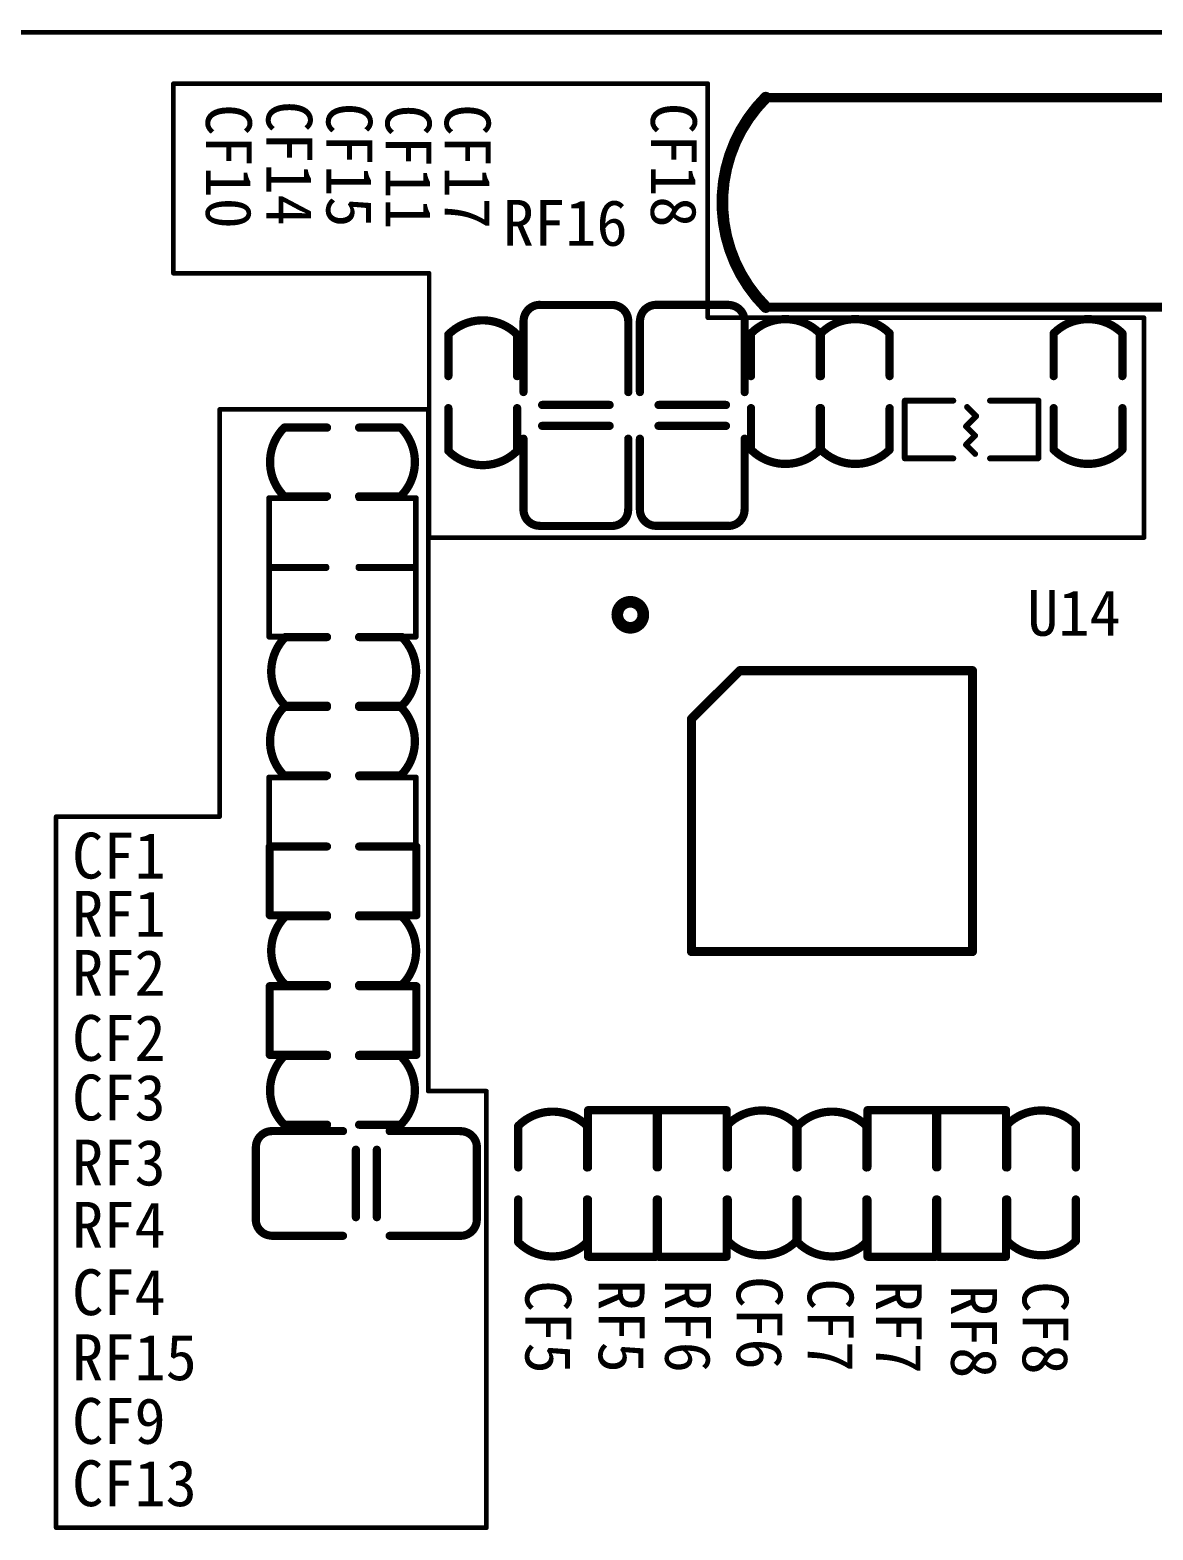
# Model space of a CAD drawing. Extents: x 695 to 1054, y 394 to 590.
# Drawn here: x 896.79 to 921.29, y 457.83 to 490.57 of the extents above; entities that cross this region are included whole.
import ezdxf

# ---------------------------------------------------------------- set-up
doc = ezdxf.new("R2010")
doc.units = 0
doc.header["$MEASUREMENT"] = 0
doc.layers.get('0').update_dxf_attribs({"linetype": 'CONTINUOUS'})
doc.layers.add('BOTTOMOVERLAY', color=7, linetype='CONTINUOUS')
doc.layers.add('KEEPOUTLAYER', color=6, linetype='CONTINUOUS')
doc.styles.get("Standard").update_dxf_attribs({"font": ''})
doc.styles.get('Standard').set_extended_font_data('SimSun')

# ---------------------------------------------------------------- blocks, each defined once
blk = doc.blocks.new('0603C_B_143')
at = {"layer": 'BOTTOMOVERLAY', "const_width": 0.18}
for points in [[(-0.75, 1.257, -0.414214), (0.75, 1.257)], [(0.75, -1.283, -0.414214), (-0.75, -1.283)]]:
    blk.add_lwpolyline(points, format="xyb", dxfattribs=at)
for points in [[(-0.75, 1.257), (-0.75, 0.35)], [(0.75, 1.257), (0.75, 0.35)], [(-0.75, -0.35), (-0.75, -1.283)], [(0.75, -0.35), (0.75, -1.283)]]:
    blk.add_lwpolyline(points, dxfattribs=at)
at = {"layer": 'BOTTOMOVERLAY', "const_width": 0.09}
for points in [[(-0.795, 1.257, 1), (-0.705, 1.257, 1)], [(-0.795, 1.257, 1), (-0.705, 1.257, 1)], [(0.705, 1.257, 1), (0.795, 1.257, 1)], [(0.705, 1.257, 1), (0.795, 1.257, 1)], [(-0.795, 0.35, 1), (-0.705, 0.35, 1)], [(0.705, 0.35, 1), (0.795, 0.35, 1)], [(-0.795, -0.35, 1), (-0.705, -0.35, 1)], [(0.705, -0.35, 1), (0.795, -0.35, 1)], [(-0.795, -1.283, 1), (-0.705, -1.283, 1)], [(-0.795, -1.283, 1), (-0.705, -1.283, 1)], [(0.705, -1.283, 1), (0.795, -1.283, 1)], [(0.705, -1.283, 1), (0.795, -1.283, 1)]]:
    blk.add_lwpolyline(points, format="xyb", close=True, dxfattribs=at)
blk = doc.blocks.new('0603C_B_144')
at = {"layer": 'BOTTOMOVERLAY', "const_width": 0.18}
for points in [[(-0.75, 1.257, -0.414214), (0.75, 1.257)], [(0.75, -1.283, -0.414214), (-0.75, -1.283)]]:
    blk.add_lwpolyline(points, format="xyb", dxfattribs=at)
for points in [[(-0.75, 0.35), (-0.75, 1.257)], [(0.75, 0.35), (0.75, 1.257)], [(-0.75, -1.283), (-0.75, -0.35)], [(0.75, -1.283), (0.75, -0.35)]]:
    blk.add_lwpolyline(points, dxfattribs=at)
at = {"layer": 'BOTTOMOVERLAY', "const_width": 0.09}
for points in [[(-0.795, 1.257, 1), (-0.705, 1.257, 1)], [(-0.795, 1.257, 1), (-0.705, 1.257, 1)], [(0.705, 1.257, 1), (0.795, 1.257, 1)], [(0.705, 1.257, 1), (0.795, 1.257, 1)], [(-0.795, 0.35, 1), (-0.705, 0.35, 1)], [(0.705, 0.35, 1), (0.795, 0.35, 1)], [(-0.795, -0.35, 1), (-0.705, -0.35, 1)], [(0.705, -0.35, 1), (0.795, -0.35, 1)], [(-0.795, -1.283, 1), (-0.705, -1.283, 1)], [(-0.795, -1.283, 1), (-0.705, -1.283, 1)], [(0.705, -1.283, 1), (0.795, -1.283, 1)], [(0.705, -1.283, 1), (0.795, -1.283, 1)]]:
    blk.add_lwpolyline(points, format="xyb", close=True, dxfattribs=at)
blk = doc.blocks.new('0603C_B_145')
at = {"layer": 'BOTTOMOVERLAY', "const_width": 0.18}
for points in [[(-0.75, 1.257, -0.414214), (0.75, 1.257)], [(0.75, -1.283, -0.414214), (-0.75, -1.283)]]:
    blk.add_lwpolyline(points, format="xyb", dxfattribs=at)
for points in [[(-0.75, 1.257), (-0.75, 0.35)], [(0.75, 1.257), (0.75, 0.35)], [(-0.75, -0.35), (-0.75, -1.283)], [(0.75, -0.35), (0.75, -1.283)]]:
    blk.add_lwpolyline(points, dxfattribs=at)
at = {"layer": 'BOTTOMOVERLAY', "const_width": 0.09}
for points in [[(-0.795, 1.257, 1), (-0.705, 1.257, 1)], [(-0.795, 1.257, 1), (-0.705, 1.257, 1)], [(0.705, 1.257, 1), (0.795, 1.257, 1)], [(0.705, 1.257, 1), (0.795, 1.257, 1)], [(-0.795, 0.35, 1), (-0.705, 0.35, 1)], [(0.705, 0.35, 1), (0.795, 0.35, 1)], [(-0.795, -0.35, 1), (-0.705, -0.35, 1)], [(0.705, -0.35, 1), (0.795, -0.35, 1)], [(-0.795, -1.283, 1), (-0.705, -1.283, 1)], [(-0.795, -1.283, 1), (-0.705, -1.283, 1)], [(0.705, -1.283, 1), (0.795, -1.283, 1)], [(0.705, -1.283, 1), (0.795, -1.283, 1)]]:
    blk.add_lwpolyline(points, format="xyb", close=True, dxfattribs=at)
blk = doc.blocks.new('0603C_B_146')
at = {"layer": 'BOTTOMOVERLAY', "const_width": 0.18}
for points in [[(-0.75, 1.257, -0.414214), (0.75, 1.257)], [(0.75, -1.283, -0.414214), (-0.75, -1.283)]]:
    blk.add_lwpolyline(points, format="xyb", dxfattribs=at)
for points in [[(-0.75, 0.35), (-0.75, 1.257)], [(0.75, 0.35), (0.75, 1.257)], [(-0.75, -1.283), (-0.75, -0.35)], [(0.75, -1.283), (0.75, -0.35)]]:
    blk.add_lwpolyline(points, dxfattribs=at)
at = {"layer": 'BOTTOMOVERLAY', "const_width": 0.09}
for points in [[(-0.795, 1.257, 1), (-0.705, 1.257, 1)], [(-0.795, 1.257, 1), (-0.705, 1.257, 1)], [(0.705, 1.257, 1), (0.795, 1.257, 1)], [(0.705, 1.257, 1), (0.795, 1.257, 1)], [(-0.795, 0.35, 1), (-0.705, 0.35, 1)], [(0.705, 0.35, 1), (0.795, 0.35, 1)], [(-0.795, -0.35, 1), (-0.705, -0.35, 1)], [(0.705, -0.35, 1), (0.795, -0.35, 1)], [(-0.795, -1.283, 1), (-0.705, -1.283, 1)], [(-0.795, -1.283, 1), (-0.705, -1.283, 1)], [(0.705, -1.283, 1), (0.795, -1.283, 1)], [(0.705, -1.283, 1), (0.795, -1.283, 1)]]:
    blk.add_lwpolyline(points, format="xyb", close=True, dxfattribs=at)
blk = doc.blocks.new('0603C_B_147')
at = {"layer": 'BOTTOMOVERLAY', "const_width": 0.18}
for points in [[(-0.75, 1.257, -0.414214), (0.75, 1.257)], [(0.75, -1.283, -0.414214), (-0.75, -1.283)]]:
    blk.add_lwpolyline(points, format="xyb", dxfattribs=at)
for points in [[(-0.75, 0.35), (-0.75, 1.257)], [(0.75, 0.35), (0.75, 1.257)], [(-0.75, -1.283), (-0.75, -0.35)], [(0.75, -1.283), (0.75, -0.35)]]:
    blk.add_lwpolyline(points, dxfattribs=at)
at = {"layer": 'BOTTOMOVERLAY', "const_width": 0.09}
for points in [[(-0.795, 1.257, 1), (-0.705, 1.257, 1)], [(-0.795, 1.257, 1), (-0.705, 1.257, 1)], [(0.705, 1.257, 1), (0.795, 1.257, 1)], [(0.705, 1.257, 1), (0.795, 1.257, 1)], [(-0.795, 0.35, 1), (-0.705, 0.35, 1)], [(0.705, 0.35, 1), (0.795, 0.35, 1)], [(-0.795, -0.35, 1), (-0.705, -0.35, 1)], [(0.705, -0.35, 1), (0.795, -0.35, 1)], [(-0.795, -1.283, 1), (-0.705, -1.283, 1)], [(-0.795, -1.283, 1), (-0.705, -1.283, 1)], [(0.705, -1.283, 1), (0.795, -1.283, 1)], [(0.705, -1.283, 1), (0.795, -1.283, 1)]]:
    blk.add_lwpolyline(points, format="xyb", close=True, dxfattribs=at)
blk = doc.blocks.new('0603C_B_148')
at = {"layer": 'BOTTOMOVERLAY', "const_width": 0.18}
for points in [[(-0.75, 1.257, -0.414214), (0.75, 1.257)], [(0.75, -1.283, -0.414214), (-0.75, -1.283)]]:
    blk.add_lwpolyline(points, format="xyb", dxfattribs=at)
for points in [[(-0.75, 1.257), (-0.75, 0.35)], [(0.75, 1.257), (0.75, 0.35)], [(-0.75, -0.35), (-0.75, -1.283)], [(0.75, -0.35), (0.75, -1.283)]]:
    blk.add_lwpolyline(points, dxfattribs=at)
at = {"layer": 'BOTTOMOVERLAY', "const_width": 0.09}
for points in [[(-0.795, 1.257, 1), (-0.705, 1.257, 1)], [(-0.795, 1.257, 1), (-0.705, 1.257, 1)], [(0.705, 1.257, 1), (0.795, 1.257, 1)], [(0.705, 1.257, 1), (0.795, 1.257, 1)], [(-0.795, 0.35, 1), (-0.705, 0.35, 1)], [(0.705, 0.35, 1), (0.795, 0.35, 1)], [(-0.795, -0.35, 1), (-0.705, -0.35, 1)], [(0.705, -0.35, 1), (0.795, -0.35, 1)], [(-0.795, -1.283, 1), (-0.705, -1.283, 1)], [(-0.795, -1.283, 1), (-0.705, -1.283, 1)], [(0.705, -1.283, 1), (0.795, -1.283, 1)], [(0.705, -1.283, 1), (0.795, -1.283, 1)]]:
    blk.add_lwpolyline(points, format="xyb", close=True, dxfattribs=at)
blk = doc.blocks.new('0603C_B_149')
at = {"layer": 'BOTTOMOVERLAY', "const_width": 0.18}
for points in [[(-0.75, 1.257, -0.414214), (0.75, 1.257)], [(0.75, -1.283, -0.414214), (-0.75, -1.283)]]:
    blk.add_lwpolyline(points, format="xyb", dxfattribs=at)
for points in [[(-0.75, 0.35), (-0.75, 1.257)], [(0.75, 0.35), (0.75, 1.257)], [(-0.75, -1.283), (-0.75, -0.35)], [(0.75, -1.283), (0.75, -0.35)]]:
    blk.add_lwpolyline(points, dxfattribs=at)
at = {"layer": 'BOTTOMOVERLAY', "const_width": 0.09}
for points in [[(-0.795, 1.257, 1), (-0.705, 1.257, 1)], [(-0.795, 1.257, 1), (-0.705, 1.257, 1)], [(0.705, 1.257, 1), (0.795, 1.257, 1)], [(0.705, 1.257, 1), (0.795, 1.257, 1)], [(-0.795, 0.35, 1), (-0.705, 0.35, 1)], [(0.705, 0.35, 1), (0.795, 0.35, 1)], [(-0.795, -0.35, 1), (-0.705, -0.35, 1)], [(0.705, -0.35, 1), (0.795, -0.35, 1)], [(-0.795, -1.283, 1), (-0.705, -1.283, 1)], [(-0.795, -1.283, 1), (-0.705, -1.283, 1)], [(0.705, -1.283, 1), (0.795, -1.283, 1)], [(0.705, -1.283, 1), (0.795, -1.283, 1)]]:
    blk.add_lwpolyline(points, format="xyb", close=True, dxfattribs=at)
blk = doc.blocks.new('0603C_B_150')
at = {"layer": 'BOTTOMOVERLAY', "const_width": 0.18}
for points in [[(-0.75, 1.257, -0.414214), (0.75, 1.257)], [(0.75, -1.283, -0.414214), (-0.75, -1.283)]]:
    blk.add_lwpolyline(points, format="xyb", dxfattribs=at)
for points in [[(-0.75, 1.257), (-0.75, 0.35)], [(0.75, 1.257), (0.75, 0.35)], [(-0.75, -0.35), (-0.75, -1.283)], [(0.75, -0.35), (0.75, -1.283)]]:
    blk.add_lwpolyline(points, dxfattribs=at)
at = {"layer": 'BOTTOMOVERLAY', "const_width": 0.09}
for points in [[(-0.795, 1.257, 1), (-0.705, 1.257, 1)], [(-0.795, 1.257, 1), (-0.705, 1.257, 1)], [(0.705, 1.257, 1), (0.795, 1.257, 1)], [(0.705, 1.257, 1), (0.795, 1.257, 1)], [(-0.795, 0.35, 1), (-0.705, 0.35, 1)], [(0.705, 0.35, 1), (0.795, 0.35, 1)], [(-0.795, -0.35, 1), (-0.705, -0.35, 1)], [(0.705, -0.35, 1), (0.795, -0.35, 1)], [(-0.795, -1.283, 1), (-0.705, -1.283, 1)], [(-0.795, -1.283, 1), (-0.705, -1.283, 1)], [(0.705, -1.283, 1), (0.795, -1.283, 1)], [(0.705, -1.283, 1), (0.795, -1.283, 1)]]:
    blk.add_lwpolyline(points, format="xyb", close=True, dxfattribs=at)
blk = doc.blocks.new('0603C_B_151')
at = {"layer": 'BOTTOMOVERLAY', "const_width": 0.18}
for points in [[(-0.75, 1.257, -0.414214), (0.75, 1.257)], [(0.75, -1.283, -0.414214), (-0.75, -1.283)]]:
    blk.add_lwpolyline(points, format="xyb", dxfattribs=at)
for points in [[(-0.75, 1.257), (-0.75, 0.35)], [(0.75, 1.257), (0.75, 0.35)], [(-0.75, -0.35), (-0.75, -1.283)], [(0.75, -0.35), (0.75, -1.283)]]:
    blk.add_lwpolyline(points, dxfattribs=at)
at = {"layer": 'BOTTOMOVERLAY', "const_width": 0.09}
for points in [[(-0.795, 1.257, 1), (-0.705, 1.257, 1)], [(-0.795, 1.257, 1), (-0.705, 1.257, 1)], [(0.705, 1.257, 1), (0.795, 1.257, 1)], [(0.705, 1.257, 1), (0.795, 1.257, 1)], [(-0.795, 0.35, 1), (-0.705, 0.35, 1)], [(0.705, 0.35, 1), (0.795, 0.35, 1)], [(-0.795, -0.35, 1), (-0.705, -0.35, 1)], [(0.705, -0.35, 1), (0.795, -0.35, 1)], [(-0.795, -1.283, 1), (-0.705, -1.283, 1)], [(-0.795, -1.283, 1), (-0.705, -1.283, 1)], [(0.705, -1.283, 1), (0.795, -1.283, 1)], [(0.705, -1.283, 1), (0.795, -1.283, 1)]]:
    blk.add_lwpolyline(points, format="xyb", close=True, dxfattribs=at)
blk = doc.blocks.new('0603C_B_152')
at = {"layer": 'BOTTOMOVERLAY', "const_width": 0.18}
for points in [[(-0.75, 1.257, -0.414214), (0.75, 1.257)], [(0.75, -1.283, -0.414214), (-0.75, -1.283)]]:
    blk.add_lwpolyline(points, format="xyb", dxfattribs=at)
for points in [[(-0.75, 0.35), (-0.75, 1.257)], [(0.75, 0.35), (0.75, 1.257)], [(-0.75, -1.283), (-0.75, -0.35)], [(0.75, -1.283), (0.75, -0.35)]]:
    blk.add_lwpolyline(points, dxfattribs=at)
at = {"layer": 'BOTTOMOVERLAY', "const_width": 0.09}
for points in [[(-0.795, 1.257, 1), (-0.705, 1.257, 1)], [(-0.795, 1.257, 1), (-0.705, 1.257, 1)], [(0.705, 1.257, 1), (0.795, 1.257, 1)], [(0.705, 1.257, 1), (0.795, 1.257, 1)], [(-0.795, 0.35, 1), (-0.705, 0.35, 1)], [(0.705, 0.35, 1), (0.795, 0.35, 1)], [(-0.795, -0.35, 1), (-0.705, -0.35, 1)], [(0.705, -0.35, 1), (0.795, -0.35, 1)], [(-0.795, -1.283, 1), (-0.705, -1.283, 1)], [(-0.795, -1.283, 1), (-0.705, -1.283, 1)], [(0.705, -1.283, 1), (0.795, -1.283, 1)], [(0.705, -1.283, 1), (0.795, -1.283, 1)]]:
    blk.add_lwpolyline(points, format="xyb", close=True, dxfattribs=at)
blk = doc.blocks.new('0603C_B_153')
at = {"layer": 'BOTTOMOVERLAY', "const_width": 0.18}
for points in [[(-0.75, 1.257, -0.414214), (0.75, 1.257)], [(0.75, -1.283, -0.414214), (-0.75, -1.283)]]:
    blk.add_lwpolyline(points, format="xyb", dxfattribs=at)
for points in [[(-0.75, 1.257), (-0.75, 0.35)], [(0.75, 1.257), (0.75, 0.35)], [(-0.75, -0.35), (-0.75, -1.283)], [(0.75, -0.35), (0.75, -1.283)]]:
    blk.add_lwpolyline(points, dxfattribs=at)
at = {"layer": 'BOTTOMOVERLAY', "const_width": 0.09}
for points in [[(-0.795, 1.257, 1), (-0.705, 1.257, 1)], [(-0.795, 1.257, 1), (-0.705, 1.257, 1)], [(0.705, 1.257, 1), (0.795, 1.257, 1)], [(0.705, 1.257, 1), (0.795, 1.257, 1)], [(-0.795, 0.35, 1), (-0.705, 0.35, 1)], [(0.705, 0.35, 1), (0.795, 0.35, 1)], [(-0.795, -0.35, 1), (-0.705, -0.35, 1)], [(0.705, -0.35, 1), (0.795, -0.35, 1)], [(-0.795, -1.283, 1), (-0.705, -1.283, 1)], [(-0.795, -1.283, 1), (-0.705, -1.283, 1)], [(0.705, -1.283, 1), (0.795, -1.283, 1)], [(0.705, -1.283, 1), (0.795, -1.283, 1)]]:
    blk.add_lwpolyline(points, format="xyb", close=True, dxfattribs=at)
blk = doc.blocks.new('0805C_B_155')
at = {"layer": 'BOTTOMOVERLAY', "const_width": 0.178}
for points in [[(-2.413, 0.787, -0.414214), (-2.06, 1.14)], [(2.057, 1.143, -0.414214), (2.41, 0.79)], [(-2.057, -1.143, -0.414214), (-2.41, -0.79)], [(2.413, -0.787, -0.414214), (2.06, -1.14)]]:
    blk.add_lwpolyline(points, format="xyb", dxfattribs=at)
for points in [[(-2.06, 1.143), (-0.508, 1.143)], [(0.508, 1.143), (2.057, 1.143)], [(-2.41, -0.79), (-2.41, 0.785)], [(-0.229, -0.737), (-0.229, 0.737)], [(0.229, -0.737), (0.229, 0.737)], [(2.413, -0.787), (2.413, 0.787)], [(-2.057, -1.143), (-0.508, -1.143)], [(0.508, -1.143), (2.06, -1.143)]]:
    blk.add_lwpolyline(points, dxfattribs=at)
at = {"layer": 'BOTTOMOVERLAY', "const_width": 0.0889}
for points in [[(-2.105, 1.143, 1), (-2.016, 1.143, 1)], [(-2.105, 1.14, 1), (-2.016, 1.14, 1)], [(-0.552, 1.143, 1), (-0.464, 1.143, 1)], [(0.464, 1.143, 1), (0.552, 1.143, 1)], [(2.013, 1.143, 1), (2.102, 1.143, 1)], [(2.013, 1.143, 1), (2.102, 1.143, 1)], [(-2.457, 0.787, 1), (-2.369, 0.787, 1)], [(-2.455, 0.785, 1), (-2.366, 0.785, 1)], [(-0.273, 0.737, 1), (-0.184, 0.737, 1)], [(0.184, 0.737, 1), (0.273, 0.737, 1)], [(2.366, 0.79, 1), (2.455, 0.79, 1)], [(2.369, 0.787, 1), (2.457, 0.787, 1)], [(-0.273, -0.737, 1), (-0.184, -0.737, 1)], [(0.184, -0.737, 1), (0.273, -0.737, 1)], [(-2.455, -0.79, 1), (-2.366, -0.79, 1)], [(-2.455, -0.79, 1), (-2.366, -0.79, 1)], [(2.369, -0.787, 1), (2.457, -0.787, 1)], [(2.369, -0.787, 1), (2.457, -0.787, 1)], [(-2.102, -1.143, 1), (-2.013, -1.143, 1)], [(-2.102, -1.143, 1), (-2.013, -1.143, 1)], [(-0.552, -1.143, 1), (-0.464, -1.143, 1)], [(0.464, -1.143, 1), (0.552, -1.143, 1)], [(2.016, -1.14, 1), (2.105, -1.14, 1)], [(2.016, -1.143, 1), (2.105, -1.143, 1)]]:
    blk.add_lwpolyline(points, format="xyb", close=True, dxfattribs=at)
blk = doc.blocks.new('0805C_B_156')
at = {"layer": 'BOTTOMOVERLAY', "const_width": 0.178}
for points in [[(-2.413, 0.787, -0.414214), (-2.06, 1.14)], [(2.057, 1.143, -0.414214), (2.41, 0.79)], [(-2.057, -1.143, -0.414214), (-2.41, -0.79)], [(2.413, -0.787, -0.414214), (2.06, -1.14)]]:
    blk.add_lwpolyline(points, format="xyb", dxfattribs=at)
for points in [[(-0.508, 1.143), (-2.06, 1.143)], [(2.057, 1.143), (0.508, 1.143)], [(-2.41, -0.79), (-2.41, 0.785)], [(-0.229, -0.737), (-0.229, 0.737)], [(0.229, -0.737), (0.229, 0.737)], [(2.413, -0.787), (2.413, 0.787)], [(-0.508, -1.143), (-2.057, -1.143)], [(2.06, -1.143), (0.508, -1.143)]]:
    blk.add_lwpolyline(points, dxfattribs=at)
at = {"layer": 'BOTTOMOVERLAY', "const_width": 0.0889}
for points in [[(-2.105, 1.143, 1), (-2.016, 1.143, 1)], [(-2.105, 1.14, 1), (-2.016, 1.14, 1)], [(-0.552, 1.143, 1), (-0.464, 1.143, 1)], [(0.464, 1.143, 1), (0.552, 1.143, 1)], [(2.013, 1.143, 1), (2.102, 1.143, 1)], [(2.013, 1.143, 1), (2.102, 1.143, 1)], [(-2.457, 0.787, 1), (-2.369, 0.787, 1)], [(-2.455, 0.785, 1), (-2.366, 0.785, 1)], [(-0.273, 0.737, 1), (-0.184, 0.737, 1)], [(0.184, 0.737, 1), (0.273, 0.737, 1)], [(2.366, 0.79, 1), (2.455, 0.79, 1)], [(2.369, 0.787, 1), (2.457, 0.787, 1)], [(-0.273, -0.737, 1), (-0.184, -0.737, 1)], [(0.184, -0.737, 1), (0.273, -0.737, 1)], [(-2.455, -0.79, 1), (-2.366, -0.79, 1)], [(-2.455, -0.79, 1), (-2.366, -0.79, 1)], [(2.369, -0.787, 1), (2.457, -0.787, 1)], [(2.369, -0.787, 1), (2.457, -0.787, 1)], [(-2.102, -1.143, 1), (-2.013, -1.143, 1)], [(-2.102, -1.143, 1), (-2.013, -1.143, 1)], [(-0.552, -1.143, 1), (-0.464, -1.143, 1)], [(0.464, -1.143, 1), (0.552, -1.143, 1)], [(2.016, -1.14, 1), (2.105, -1.14, 1)], [(2.016, -1.143, 1), (2.105, -1.143, 1)]]:
    blk.add_lwpolyline(points, format="xyb", close=True, dxfattribs=at)
blk = doc.blocks.new('0805C_B_157')
at = {"layer": 'BOTTOMOVERLAY', "const_width": 0.178}
for points in [[(-2.413, 0.787, -0.414214), (-2.06, 1.14)], [(2.057, 1.143, -0.414214), (2.41, 0.79)], [(-2.057, -1.143, -0.414214), (-2.41, -0.79)], [(2.413, -0.787, -0.414214), (2.06, -1.14)]]:
    blk.add_lwpolyline(points, format="xyb", dxfattribs=at)
for points in [[(-2.06, 1.143), (-0.508, 1.143)], [(0.508, 1.143), (2.057, 1.143)], [(-2.41, 0.785), (-2.41, -0.79)], [(-0.229, 0.737), (-0.229, -0.737)], [(0.229, 0.737), (0.229, -0.737)], [(2.413, 0.787), (2.413, -0.787)], [(-2.057, -1.143), (-0.508, -1.143)], [(0.508, -1.143), (2.06, -1.143)]]:
    blk.add_lwpolyline(points, dxfattribs=at)
at = {"layer": 'BOTTOMOVERLAY', "const_width": 0.0889}
for points in [[(-2.105, 1.143, 1), (-2.016, 1.143, 1)], [(-2.105, 1.14, 1), (-2.016, 1.14, 1)], [(-0.552, 1.143, 1), (-0.464, 1.143, 1)], [(0.464, 1.143, 1), (0.552, 1.143, 1)], [(2.013, 1.143, 1), (2.102, 1.143, 1)], [(2.013, 1.143, 1), (2.102, 1.143, 1)], [(-2.457, 0.787, 1), (-2.369, 0.787, 1)], [(-2.455, 0.785, 1), (-2.366, 0.785, 1)], [(-0.273, 0.737, 1), (-0.184, 0.737, 1)], [(0.184, 0.737, 1), (0.273, 0.737, 1)], [(2.366, 0.79, 1), (2.455, 0.79, 1)], [(2.369, 0.787, 1), (2.457, 0.787, 1)], [(-0.273, -0.737, 1), (-0.184, -0.737, 1)], [(0.184, -0.737, 1), (0.273, -0.737, 1)], [(-2.455, -0.79, 1), (-2.366, -0.79, 1)], [(-2.455, -0.79, 1), (-2.366, -0.79, 1)], [(2.369, -0.787, 1), (2.457, -0.787, 1)], [(2.369, -0.787, 1), (2.457, -0.787, 1)], [(-2.102, -1.143, 1), (-2.013, -1.143, 1)], [(-2.102, -1.143, 1), (-2.013, -1.143, 1)], [(-0.552, -1.143, 1), (-0.464, -1.143, 1)], [(0.464, -1.143, 1), (0.552, -1.143, 1)], [(2.016, -1.14, 1), (2.105, -1.14, 1)], [(2.016, -1.143, 1), (2.105, -1.143, 1)]]:
    blk.add_lwpolyline(points, format="xyb", close=True, dxfattribs=at)
blk = doc.blocks.new('0603C_B_159')
at = {"layer": 'BOTTOMOVERLAY', "const_width": 0.18}
for points in [[(-0.75, 1.257, -0.414214), (0.75, 1.257)], [(0.75, -1.283, -0.414214), (-0.75, -1.283)]]:
    blk.add_lwpolyline(points, format="xyb", dxfattribs=at)
for points in [[(-0.75, 1.257), (-0.75, 0.35)], [(0.75, 1.257), (0.75, 0.35)], [(-0.75, -0.35), (-0.75, -1.283)], [(0.75, -0.35), (0.75, -1.283)]]:
    blk.add_lwpolyline(points, dxfattribs=at)
at = {"layer": 'BOTTOMOVERLAY', "const_width": 0.09}
for points in [[(-0.795, 1.257, 1), (-0.705, 1.257, 1)], [(-0.795, 1.257, 1), (-0.705, 1.257, 1)], [(0.705, 1.257, 1), (0.795, 1.257, 1)], [(0.705, 1.257, 1), (0.795, 1.257, 1)], [(-0.795, 0.35, 1), (-0.705, 0.35, 1)], [(0.705, 0.35, 1), (0.795, 0.35, 1)], [(-0.795, -0.35, 1), (-0.705, -0.35, 1)], [(0.705, -0.35, 1), (0.795, -0.35, 1)], [(-0.795, -1.283, 1), (-0.705, -1.283, 1)], [(-0.795, -1.283, 1), (-0.705, -1.283, 1)], [(0.705, -1.283, 1), (0.795, -1.283, 1)], [(0.705, -1.283, 1), (0.795, -1.283, 1)]]:
    blk.add_lwpolyline(points, format="xyb", close=True, dxfattribs=at)
blk = doc.blocks.new('0603C_B_160')
at = {"layer": 'BOTTOMOVERLAY', "const_width": 0.18}
for points in [[(-0.75, 1.257, -0.414214), (0.75, 1.257)], [(0.75, -1.283, -0.414214), (-0.75, -1.283)]]:
    blk.add_lwpolyline(points, format="xyb", dxfattribs=at)
for points in [[(-0.75, 1.257), (-0.75, 0.35)], [(0.75, 1.257), (0.75, 0.35)], [(-0.75, -0.35), (-0.75, -1.283)], [(0.75, -0.35), (0.75, -1.283)]]:
    blk.add_lwpolyline(points, dxfattribs=at)
at = {"layer": 'BOTTOMOVERLAY', "const_width": 0.09}
for points in [[(-0.795, 1.257, 1), (-0.705, 1.257, 1)], [(-0.795, 1.257, 1), (-0.705, 1.257, 1)], [(0.705, 1.257, 1), (0.795, 1.257, 1)], [(0.705, 1.257, 1), (0.795, 1.257, 1)], [(-0.795, 0.35, 1), (-0.705, 0.35, 1)], [(0.705, 0.35, 1), (0.795, 0.35, 1)], [(-0.795, -0.35, 1), (-0.705, -0.35, 1)], [(0.705, -0.35, 1), (0.795, -0.35, 1)], [(-0.795, -1.283, 1), (-0.705, -1.283, 1)], [(-0.795, -1.283, 1), (-0.705, -1.283, 1)], [(0.705, -1.283, 1), (0.795, -1.283, 1)], [(0.705, -1.283, 1), (0.795, -1.283, 1)]]:
    blk.add_lwpolyline(points, format="xyb", close=True, dxfattribs=at)
blk = doc.blocks.new('0603_B_206')
at = {"layer": 'BOTTOMOVERLAY', "const_width": 0.127}
for points in [[(-0.363, 0.766), (-1.613, 0.766)], [(-1.613, -0.734), (-1.613, 0.766)], [(1.587, 0.766), (0.337, 0.766)], [(1.587, -0.734), (1.587, 0.766)], [(-0.363, -0.734), (-1.613, -0.734)], [(1.587, -0.734), (0.337, -0.734)]]:
    blk.add_lwpolyline(points, dxfattribs=at)
at = {"layer": 'BOTTOMOVERLAY', "const_width": 0.0635}
for points in [[(-1.645, 0.766, 1), (-1.581, 0.766, 1)], [(-1.645, 0.766, 1), (-1.581, 0.766, 1)], [(-0.394, 0.766, 1), (-0.331, 0.766, 1)], [(0.305, 0.766, 1), (0.369, 0.766, 1)], [(1.556, 0.766, 1), (1.619, 0.766, 1)], [(1.556, 0.766, 1), (1.619, 0.766, 1)], [(-1.645, -0.734, 1), (-1.581, -0.734, 1)], [(-1.645, -0.734, 1), (-1.581, -0.734, 1)], [(-0.394, -0.734, 1), (-0.331, -0.734, 1)], [(0.305, -0.734, 1), (0.369, -0.734, 1)], [(1.556, -0.734, 1), (1.619, -0.734, 1)], [(1.556, -0.734, 1), (1.619, -0.734, 1)]]:
    blk.add_lwpolyline(points, format="xyb", close=True, dxfattribs=at)
blk = doc.blocks.new('0603_B_207')
at = {"layer": 'BOTTOMOVERLAY', "const_width": 0.127}
for points in [[(-1.613, 0.766), (-0.363, 0.766)], [(-1.613, 0.766), (-1.613, -0.734)], [(0.337, 0.766), (1.587, 0.766)], [(1.587, 0.766), (1.587, -0.734)], [(-1.613, -0.734), (-0.363, -0.734)], [(0.337, -0.734), (1.587, -0.734)]]:
    blk.add_lwpolyline(points, dxfattribs=at)
at = {"layer": 'BOTTOMOVERLAY', "const_width": 0.0635}
for points in [[(-1.644, 0.766, 1), (-1.581, 0.766, 1)], [(-1.644, 0.766, 1), (-1.581, 0.766, 1)], [(-0.394, 0.766, 1), (-0.331, 0.766, 1)], [(0.306, 0.766, 1), (0.369, 0.766, 1)], [(1.556, 0.766, 1), (1.619, 0.766, 1)], [(1.556, 0.766, 1), (1.619, 0.766, 1)], [(-1.644, -0.734, 1), (-1.581, -0.734, 1)], [(-1.644, -0.734, 1), (-1.581, -0.734, 1)], [(-0.394, -0.734, 1), (-0.331, -0.734, 1)], [(0.306, -0.734, 1), (0.369, -0.734, 1)], [(1.556, -0.734, 1), (1.619, -0.734, 1)], [(1.556, -0.734, 1), (1.619, -0.734, 1)]]:
    blk.add_lwpolyline(points, format="xyb", close=True, dxfattribs=at)
blk = doc.blocks.new('0603_B_208')
at = {"layer": 'BOTTOMOVERLAY', "const_width": 0.127}
for points in [[(-1.613, 0.766), (-0.363, 0.766)], [(-1.613, 0.766), (-1.613, -0.734)], [(0.337, 0.766), (1.587, 0.766)], [(1.587, 0.766), (1.587, -0.734)], [(-1.613, -0.734), (-0.363, -0.734)], [(0.337, -0.734), (1.587, -0.734)]]:
    blk.add_lwpolyline(points, dxfattribs=at)
at = {"layer": 'BOTTOMOVERLAY', "const_width": 0.0635}
for points in [[(-1.644, 0.766, 1), (-1.581, 0.766, 1)], [(-1.644, 0.766, 1), (-1.581, 0.766, 1)], [(-0.395, 0.766, 1), (-0.331, 0.766, 1)], [(0.306, 0.766, 1), (0.369, 0.766, 1)], [(1.556, 0.766, 1), (1.619, 0.766, 1)], [(1.556, 0.766, 1), (1.619, 0.766, 1)], [(-1.644, -0.734, 1), (-1.581, -0.734, 1)], [(-1.644, -0.734, 1), (-1.581, -0.734, 1)], [(-0.395, -0.734, 1), (-0.331, -0.734, 1)], [(0.306, -0.734, 1), (0.369, -0.734, 1)], [(1.556, -0.734, 1), (1.619, -0.734, 1)], [(1.556, -0.734, 1), (1.619, -0.734, 1)]]:
    blk.add_lwpolyline(points, format="xyb", close=True, dxfattribs=at)
blk = doc.blocks.new('0603_B_209')
at = {"layer": 'BOTTOMOVERLAY', "const_width": 0.178}
for points in [[(-0.75, 0.35), (-0.75, 1.6)], [(0.75, 1.6), (-0.75, 1.6)], [(0.75, 0.35), (0.75, 1.6)], [(-0.75, -1.6), (-0.75, -0.35)], [(0.75, -1.6), (0.75, -0.35)], [(0.75, -1.6), (-0.75, -1.6)]]:
    blk.add_lwpolyline(points, dxfattribs=at)
at = {"layer": 'BOTTOMOVERLAY', "const_width": 0.0889}
for points in [[(-0.794, 1.6, 1), (-0.706, 1.6, 1)], [(-0.794, 1.6, 1), (-0.706, 1.6, 1)], [(0.706, 1.6, 1), (0.794, 1.6, 1)], [(0.706, 1.6, 1), (0.794, 1.6, 1)], [(-0.794, 0.35, 1), (-0.706, 0.35, 1)], [(0.706, 0.35, 1), (0.794, 0.35, 1)], [(-0.794, -0.35, 1), (-0.706, -0.35, 1)], [(0.706, -0.35, 1), (0.794, -0.35, 1)], [(-0.794, -1.6, 1), (-0.706, -1.6, 1)], [(-0.794, -1.6, 1), (-0.706, -1.6, 1)], [(0.706, -1.6, 1), (0.794, -1.6, 1)], [(0.706, -1.6, 1), (0.794, -1.6, 1)]]:
    blk.add_lwpolyline(points, format="xyb", close=True, dxfattribs=at)
blk = doc.blocks.new('0603_B_210')
at = {"layer": 'BOTTOMOVERLAY', "const_width": 0.178}
for points in [[(-0.75, 1.6), (-0.75, 0.35)], [(0.75, 1.6), (-0.75, 1.6)], [(0.75, 1.6), (0.75, 0.35)], [(-0.75, -0.35), (-0.75, -1.6)], [(0.75, -0.35), (0.75, -1.6)], [(0.75, -1.6), (-0.75, -1.6)]]:
    blk.add_lwpolyline(points, dxfattribs=at)
at = {"layer": 'BOTTOMOVERLAY', "const_width": 0.0889}
for points in [[(-0.794, 1.6, 1), (-0.706, 1.6, 1)], [(-0.794, 1.6, 1), (-0.706, 1.6, 1)], [(0.706, 1.6, 1), (0.794, 1.6, 1)], [(0.706, 1.6, 1), (0.794, 1.6, 1)], [(-0.794, 0.35, 1), (-0.706, 0.35, 1)], [(0.706, 0.35, 1), (0.794, 0.35, 1)], [(-0.794, -0.35, 1), (-0.706, -0.35, 1)], [(0.706, -0.35, 1), (0.794, -0.35, 1)], [(-0.794, -1.6, 1), (-0.706, -1.6, 1)], [(-0.794, -1.6, 1), (-0.706, -1.6, 1)], [(0.706, -1.6, 1), (0.794, -1.6, 1)], [(0.706, -1.6, 1), (0.794, -1.6, 1)]]:
    blk.add_lwpolyline(points, format="xyb", close=True, dxfattribs=at)
blk = doc.blocks.new('0603_B_211')
at = {"layer": 'BOTTOMOVERLAY', "const_width": 0.178}
for points in [[(-0.75, 1.6), (-0.75, 0.35)], [(0.75, 1.6), (-0.75, 1.6)], [(0.75, 1.6), (0.75, 0.35)], [(-0.75, -0.35), (-0.75, -1.6)], [(0.75, -0.35), (0.75, -1.6)], [(0.75, -1.6), (-0.75, -1.6)]]:
    blk.add_lwpolyline(points, dxfattribs=at)
at = {"layer": 'BOTTOMOVERLAY', "const_width": 0.0889}
for points in [[(-0.794, 1.6, 1), (-0.706, 1.6, 1)], [(-0.794, 1.6, 1), (-0.706, 1.6, 1)], [(0.706, 1.6, 1), (0.794, 1.6, 1)], [(0.706, 1.6, 1), (0.794, 1.6, 1)], [(-0.794, 0.35, 1), (-0.706, 0.35, 1)], [(0.706, 0.35, 1), (0.794, 0.35, 1)], [(-0.794, -0.35, 1), (-0.706, -0.35, 1)], [(0.706, -0.35, 1), (0.794, -0.35, 1)], [(-0.794, -1.6, 1), (-0.706, -1.6, 1)], [(-0.794, -1.6, 1), (-0.706, -1.6, 1)], [(0.706, -1.6, 1), (0.794, -1.6, 1)], [(0.706, -1.6, 1), (0.794, -1.6, 1)]]:
    blk.add_lwpolyline(points, format="xyb", close=True, dxfattribs=at)
blk = doc.blocks.new('0603_B_212')
at = {"layer": 'BOTTOMOVERLAY', "const_width": 0.178}
for points in [[(-0.75, 1.6), (-0.75, 0.35)], [(0.75, 1.6), (-0.75, 1.6)], [(0.75, 1.6), (0.75, 0.35)], [(-0.75, -0.35), (-0.75, -1.6)], [(0.75, -0.35), (0.75, -1.6)], [(0.75, -1.6), (-0.75, -1.6)]]:
    blk.add_lwpolyline(points, dxfattribs=at)
at = {"layer": 'BOTTOMOVERLAY', "const_width": 0.0889}
for points in [[(-0.794, 1.6, 1), (-0.706, 1.6, 1)], [(-0.794, 1.6, 1), (-0.706, 1.6, 1)], [(0.706, 1.6, 1), (0.794, 1.6, 1)], [(0.706, 1.6, 1), (0.794, 1.6, 1)], [(-0.794, 0.35, 1), (-0.706, 0.35, 1)], [(0.706, 0.35, 1), (0.794, 0.35, 1)], [(-0.794, -0.35, 1), (-0.706, -0.35, 1)], [(0.706, -0.35, 1), (0.794, -0.35, 1)], [(-0.794, -1.6, 1), (-0.706, -1.6, 1)], [(-0.794, -1.6, 1), (-0.706, -1.6, 1)], [(0.706, -1.6, 1), (0.794, -1.6, 1)], [(0.706, -1.6, 1), (0.794, -1.6, 1)]]:
    blk.add_lwpolyline(points, format="xyb", close=True, dxfattribs=at)
blk = doc.blocks.new('0603_B_213')
at = {"layer": 'BOTTOMOVERLAY', "const_width": 0.178}
for points in [[(-0.75, 0.35), (-0.75, 1.6)], [(-0.75, 1.6), (0.75, 1.6)], [(0.75, 0.35), (0.75, 1.6)], [(-0.75, -1.6), (-0.75, -0.35)], [(0.75, -1.6), (0.75, -0.35)], [(-0.75, -1.6), (0.75, -1.6)]]:
    blk.add_lwpolyline(points, dxfattribs=at)
at = {"layer": 'BOTTOMOVERLAY', "const_width": 0.0889}
for points in [[(-0.794, 1.6, 1), (-0.706, 1.6, 1)], [(-0.794, 1.6, 1), (-0.706, 1.6, 1)], [(0.706, 1.6, 1), (0.794, 1.6, 1)], [(0.706, 1.6, 1), (0.794, 1.6, 1)], [(-0.794, 0.35, 1), (-0.706, 0.35, 1)], [(0.706, 0.35, 1), (0.794, 0.35, 1)], [(-0.794, -0.35, 1), (-0.706, -0.35, 1)], [(0.706, -0.35, 1), (0.794, -0.35, 1)], [(-0.794, -1.6, 1), (-0.706, -1.6, 1)], [(-0.794, -1.6, 1), (-0.706, -1.6, 1)], [(0.706, -1.6, 1), (0.794, -1.6, 1)], [(0.706, -1.6, 1), (0.794, -1.6, 1)]]:
    blk.add_lwpolyline(points, format="xyb", close=True, dxfattribs=at)
blk = doc.blocks.new('0603_B_218')
at = {"layer": 'BOTTOMOVERLAY', "const_width": 0.178}
for points in [[(-0.75, 0.35), (-0.75, 1.6)], [(0.75, 1.6), (-0.75, 1.6)], [(0.75, 0.35), (0.75, 1.6)], [(-0.75, -1.6), (-0.75, -0.35)], [(0.75, -1.6), (0.75, -0.35)], [(0.75, -1.6), (-0.75, -1.6)]]:
    blk.add_lwpolyline(points, dxfattribs=at)
at = {"layer": 'BOTTOMOVERLAY', "const_width": 0.0889}
for points in [[(-0.794, 1.6, 1), (-0.706, 1.6, 1)], [(-0.794, 1.6, 1), (-0.706, 1.6, 1)], [(0.706, 1.6, 1), (0.794, 1.6, 1)], [(0.706, 1.6, 1), (0.794, 1.6, 1)], [(-0.794, 0.35, 1), (-0.706, 0.35, 1)], [(0.706, 0.35, 1), (0.794, 0.35, 1)], [(-0.794, -0.35, 1), (-0.706, -0.35, 1)], [(0.706, -0.35, 1), (0.794, -0.35, 1)], [(-0.794, -1.6, 1), (-0.706, -1.6, 1)], [(-0.794, -1.6, 1), (-0.706, -1.6, 1)], [(0.706, -1.6, 1), (0.794, -1.6, 1)], [(0.706, -1.6, 1), (0.794, -1.6, 1)]]:
    blk.add_lwpolyline(points, format="xyb", close=True, dxfattribs=at)
blk = doc.blocks.new('0603R_B_219')
at = {"layer": 'BOTTOMOVERLAY', "const_width": 0.127}
for points in [[(-1.46, 0.63), (-1.46, -0.63)], [(-0.4, 0.63), (-1.46, 0.63)], [(1.45, 0.63), (0.4, 0.63)], [(1.45, 0.63), (1.45, 0.62)], [(1.46, 0.62), (1.45, 0.62)], [(1.46, 0.62), (1.46, -0.63)], [(0.076, 0.533), (-0.124, 0.333)], [(-0.124, 0.333), (-0.124, 0.333)], [(0.076, 0.133), (-0.124, 0.333)], [(0.076, 0.133), (-0.124, -0.067)], [(0.076, -0.267), (-0.124, -0.067)], [(0.1, -0.292), (-0.1, -0.492)], [(-0.4, -0.63), (-1.46, -0.63)], [(1.46, -0.63), (0.4, -0.63)]]:
    blk.add_lwpolyline(points, dxfattribs=at)
at = {"layer": 'BOTTOMOVERLAY', "const_width": 0.0635}
for points in [[(-1.492, 0.63, 1), (-1.428, 0.63, 1)], [(-1.492, 0.63, 1), (-1.428, 0.63, 1)], [(-0.432, 0.63, 1), (-0.368, 0.63, 1)], [(0.368, 0.63, 1), (0.432, 0.63, 1)], [(1.418, 0.63, 1), (1.482, 0.63, 1)], [(1.418, 0.63, 1), (1.482, 0.63, 1)], [(1.418, 0.62, 1), (1.482, 0.62, 1)], [(1.418, 0.62, 1), (1.482, 0.62, 1)], [(1.428, 0.62, 1), (1.492, 0.62, 1)], [(1.428, 0.62, 1), (1.492, 0.62, 1)], [(-0.156, 0.333, 1), (-0.092, 0.333, 1)], [(-0.156, 0.333, 1), (-0.092, 0.333, 1)], [(-0.156, 0.333, 1), (-0.092, 0.333, 1)], [(-0.156, 0.333, 1), (-0.092, 0.333, 1)], [(0.044, 0.533, 1), (0.108, 0.533, 1)], [(0.044, 0.133, 1), (0.108, 0.133, 1)], [(0.044, 0.133, 1), (0.108, 0.133, 1)], [(-0.156, -0.067, 1), (-0.092, -0.067, 1)], [(-0.156, -0.067, 1), (-0.092, -0.067, 1)], [(0.044, -0.267, 1), (0.108, -0.267, 1)], [(0.068, -0.292, 1), (0.132, -0.292, 1)], [(-1.492, -0.63, 1), (-1.428, -0.63, 1)], [(-1.492, -0.63, 1), (-1.428, -0.63, 1)], [(-0.432, -0.63, 1), (-0.368, -0.63, 1)], [(-0.132, -0.492, 1), (-0.068, -0.492, 1)], [(0.368, -0.63, 1), (0.432, -0.63, 1)], [(1.428, -0.63, 1), (1.492, -0.63, 1)], [(1.428, -0.63, 1), (1.492, -0.63, 1)]]:
    blk.add_lwpolyline(points, format="xyb", close=True, dxfattribs=at)
blk = doc.blocks.new('RN7302_B_224')
at = {"layer": 'BOTTOMOVERLAY'}
for points, const_width in [([(-4, 4.4, 1), (-4.568, 4.4, 1)], 0.254), ([(-4.631, 4.4, 1), (-4.504, 4.4, 1)], 0.127), ([(-4.063, 4.4, 1), (-3.936, 4.4, 1)], 0.127), ([(-2.06, 3.065, 1), (-1.96, 3.065, 1)], 0.1), ([(-2.06, 3.065, 1), (-1.96, 3.065, 1)], 0.1), ([(3.015, 3.065, 1), (3.115, 3.065, 1)], 0.1), ([(3.015, 3.065, 1), (3.115, 3.065, 1)], 0.1), ([(-3.115, 2.01, 1), (-3.015, 2.01, 1)], 0.1), ([(-3.115, 2.01, 1), (-3.015, 2.01, 1)], 0.1), ([(-3.115, -3.065, 1), (-3.015, -3.065, 1)], 0.1), ([(-3.115, -3.065, 1), (-3.015, -3.065, 1)], 0.1), ([(3.015, -3.065, 1), (3.115, -3.065, 1)], 0.1), ([(3.015, -3.065, 1), (3.115, -3.065, 1)], 0.1)]:
    blk.add_lwpolyline(points, format="xyb", close=True, dxfattribs=dict(at, const_width=const_width))
at = {"layer": 'BOTTOMOVERLAY', "const_width": 0.2}
for points in [[(-3.065, 2.01), (-2.01, 3.065)], [(3.065, 3.065), (-2.01, 3.065)], [(3.065, -3.065), (3.065, 3.065)], [(-3.065, -3.065), (-3.065, 2.01)], [(3.065, -3.065), (-3.065, -3.065)]]:
    blk.add_lwpolyline(points, dxfattribs=at)
blk = doc.blocks.new('CAY_B_228')
at = {"layer": 'BOTTOMOVERLAY', "const_width": 0.254}
for points in [[(-4.382, -2.208, -0.414214), (-4.382, 2.364)], [(4.493, 2.364, -0.414214), (4.493, -2.208)]]:
    blk.add_lwpolyline(points, format="xyb", dxfattribs=at)
at = {"layer": 'BOTTOMOVERLAY'}
for points, const_width in [([(-4.446, 2.364, 1), (-4.319, 2.364, 1)], 0.127), ([(-4.432, 2.364, 1), (-4.332, 2.364, 1)], 0.1), ([(4.429, 2.364, 1), (4.556, 2.364, 1)], 0.127), ([(4.443, 2.364, 1), (4.543, 2.364, 1)], 0.1), ([(-4.446, -2.208, 1), (-4.319, -2.208, 1)], 0.127), ([(-4.432, -2.208, 1), (-4.332, -2.208, 1)], 0.1), ([(4.429, -2.208, 1), (4.556, -2.208, 1)], 0.127), ([(4.443, -2.208, 1), (4.543, -2.208, 1)], 0.1)]:
    blk.add_lwpolyline(points, format="xyb", close=True, dxfattribs=dict(at, const_width=const_width))
at = {"layer": 'BOTTOMOVERLAY', "const_width": 0.2}
for points in [[(-4.382, 2.364), (4.493, 2.364)], [(-4.382, -2.208), (4.493, -2.208)]]:
    blk.add_lwpolyline(points, dxfattribs=at)

msp = doc.modelspace()

# ---------------------------------------------------------------- linework, layer by layer
at = {"layer": 'BOTTOMOVERLAY', "const_width": 0.1}
for points in [[(899.9151, 485.2595), (899.9151, 489.3995)], [(911.5751, 489.3995), (899.9151, 489.3995)], [(911.5751, 484.2895), (911.5751, 489.3995)], [(905.4951, 485.2595), (899.9151, 485.2595)], [(905.4951, 479.4895), (905.4951, 485.2595)], [(921.0951, 484.2895), (911.5751, 484.2895)], [(921.0951, 479.4895), (921.0951, 484.2895)], [(905.2551, 482.2895), (900.9251, 482.2895)], [(900.9251, 473.3995), (900.9251, 482.2895)], [(905.4751, 482.2895), (905.2551, 482.2895)], [(905.4751, 467.4095), (905.4751, 482.2895)], [(921.0951, 479.4895), (905.4951, 479.4895)], [(900.9251, 473.3995), (897.3551, 473.3995)], [(897.3551, 457.8795), (897.3551, 473.3995)], [(906.7451, 467.4095), (905.4751, 467.4095)], [(906.7451, 457.8795), (906.7451, 467.4095)], [(906.7451, 457.8795), (897.3551, 457.8795)]]:
    msp.add_lwpolyline(points, dxfattribs=at)
at = {"layer": 'BOTTOMOVERLAY', "const_width": 0.05}
for points in [[(899.9401, 489.3995, -1), (899.8901, 489.3995, -1)], [(899.9401, 489.3995, -1), (899.8901, 489.3995, -1)], [(911.6001, 489.3995, -1), (911.5501, 489.3995, -1)], [(911.6001, 489.3995, -1), (911.5501, 489.3995, -1)], [(899.9401, 485.2595, -1), (899.8901, 485.2595, -1)], [(899.9401, 485.2595, -1), (899.8901, 485.2595, -1)], [(905.5201, 485.2595, -1), (905.4701, 485.2595, -1)], [(905.5201, 485.2595, -1), (905.4701, 485.2595, -1)], [(911.6001, 484.2895, -1), (911.5501, 484.2895, -1)], [(911.6001, 484.2895, -1), (911.5501, 484.2895, -1)], [(921.1201, 484.2895, -1), (921.0701, 484.2895, -1)], [(921.1201, 484.2895, -1), (921.0701, 484.2895, -1)], [(900.9501, 482.2895, -1), (900.9001, 482.2895, -1)], [(900.9501, 482.2895, -1), (900.9001, 482.2895, -1)], [(905.2801, 482.2895, -1), (905.2301, 482.2895, -1)], [(905.2801, 482.2895, -1), (905.2301, 482.2895, -1)], [(905.5001, 482.2895, -1), (905.4501, 482.2895, -1)], [(905.5001, 482.2895, -1), (905.4501, 482.2895, -1)], [(905.5201, 479.4895, -1), (905.4701, 479.4895, -1)], [(905.5201, 479.4895, -1), (905.4701, 479.4895, -1)], [(921.1201, 479.4895, -1), (921.0701, 479.4895, -1)], [(921.1201, 479.4895, -1), (921.0701, 479.4895, -1)], [(897.3801, 473.3995, -1), (897.3301, 473.3995, -1)], [(897.3801, 473.3995, -1), (897.3301, 473.3995, -1)], [(900.9501, 473.3995, -1), (900.9001, 473.3995, -1)], [(900.9501, 473.3995, -1), (900.9001, 473.3995, -1)], [(905.5001, 467.4095, -1), (905.4501, 467.4095, -1)], [(905.5001, 467.4095, -1), (905.4501, 467.4095, -1)], [(906.7701, 467.4095, -1), (906.7201, 467.4095, -1)], [(906.7701, 467.4095, -1), (906.7201, 467.4095, -1)], [(897.3801, 457.8795, -1), (897.3301, 457.8795, -1)], [(897.3801, 457.8795, -1), (897.3301, 457.8795, -1)], [(906.7701, 457.8795, -1), (906.7201, 457.8795, -1)], [(906.7701, 457.8795, -1), (906.7201, 457.8795, -1)]]:
    msp.add_lwpolyline(points, format="xyb", close=True, dxfattribs=at)
at = {"layer": 'KEEPOUTLAYER', "const_width": 0.1}
msp.add_lwpolyline([(937.8051, 490.51949), (717.8051, 490.51949)], dxfattribs=at)

# ---------------------------------------------------------------- block references
at = {"xscale": -1}
for name, p in [('CAY_B_228', (917.3331, 486.7295)), ('0603C_B_152', (906.6651, 482.6655)), ('0603C_B_147', (908.1891, 465.3935)), ('0603C_B_149', (914.2851, 465.3935)), ('0603_B_213', (917.3331, 465.3935)), ('0805C_B_155', (904.1251, 465.3935))]:
    msp.add_blockref(name, p, dxfattribs=at)
for name, p, rotation in [('0805C_B_156', (908.6971, 482.1575), 90), ('0805C_B_157', (911.2371, 482.1575), 270), ('0603C_B_153', (913.2691, 482.6655), 180), ('0603C_B_159', (914.7931, 482.6655), 180), ('0603C_B_160', (919.8731, 482.6655), 180), ('0603R_B_219', (917.3331, 481.8495), 180), ('0603C_B_143', (903.6171, 481.1415), 270), ('0603_B_206', (903.6171, 479.6175), 180), ('0603_B_207', (903.6171, 478.0935), 180), ('RN7302_B_224', (914.2851, 473.5215), 90), ('0603C_B_144', (903.6171, 476.5695), 90), ('0603C_B_145', (903.6171, 475.0455), 270), ('0603_B_208', (903.6171, 473.5215), 180), ('0603_B_209', (903.6171, 471.9975), 90), ('0603C_B_146', (903.6171, 470.4735), 90), ('0603_B_218', (903.6171, 468.9495), 90), ('0603C_B_151', (903.6171, 467.4255), 270), ('0603_B_210', (909.7131, 465.3935), 180), ('0603_B_211', (911.2371, 465.3935), 180), ('0603C_B_148', (912.7611, 465.3935), 180), ('0603_B_212', (915.8091, 465.3935), 180), ('0603C_B_150', (918.8571, 465.3935), 180)]:
    msp.add_blockref(name, p, dxfattribs=dict(at, rotation=rotation))

# ---------------------------------------------------------------- texts
at = {"layer": 'BOTTOMOVERLAY'}
for s, p in [('CF10', (900.6251, 488.9495)), ('CF14', (901.94489, 489.0195)), ('CF15', (903.25489, 488.9795)), ('CF11', (904.54489, 488.9395)), ('CF17', (905.8351, 488.9495)), ('CF18', (910.3351, 488.9795)), ('CF6', (912.2051, 463.3695)), ('CF5', (907.5951, 463.2795)), ('RF5', (909.1951, 463.2995)), ('RF6', (910.6451, 463.2995)), ('CF7', (913.7551, 463.3195)), ('RF7', (915.2451, 463.2795)), ('RF8', (916.8851, 463.1795)), ('CF8', (918.4451, 463.2595))]:
    msp.add_text(s, height=1.000001, rotation=270, dxfattribs=at).set_placement(p)
for s, p in [('RF16', (907.1051, 485.8595)), ('U14', (918.5451, 477.3495)), ('CF1', (897.7051, 472.0495)), ('RF1', (897.7051, 470.7795)), ('RF2', (897.7051, 469.4895)), ('CF2', (897.7051, 468.0695)), ('CF3', (897.7051, 466.7695)), ('RF3', (897.7051, 465.3495)), ('RF4', (897.7051, 463.9895)), ('CF4', (897.7051, 462.5195)), ('RF15', (897.7051, 461.0995)), ('CF9', (897.7051, 459.7095)), ('CF13', (897.7051, 458.3495))]:
    msp.add_text(s, height=1.000001, dxfattribs=at).set_placement(p)

doc.saveas('drawing.dxf')
